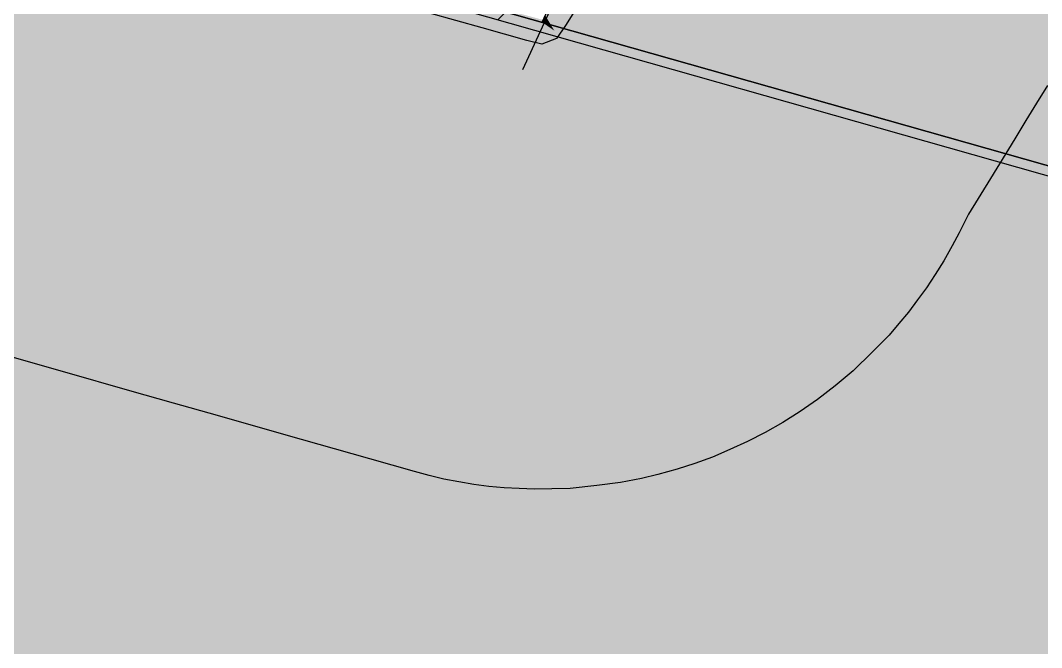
# Model space of a CAD drawing. Header units: millimetres. Extents: x 340454 to 342791, y 6993867 to 6995092.
# Drawn here: x 340710.937 to 340714.376, y 6994448.86 to 6994450.973 of the extents above; entities that cross this region are included whole.
import ezdxf

# ---------------------------------------------------------------- set-up
doc = ezdxf.new("R2010")
doc.units = ezdxf.units.MM
doc.header["$LTSCALE"] = 10
for name, color, linetype in [('A-MODELAGEM', 7, 'Continuous'), ('F-HZ-CORREDOR-FEAT', 2, 'Continuous'), ('Logo Inovar', 104, 'Continuous'), ('Lotes', 7, 'Continuous'), ('T-HM-CURVA_INTERMEDIARIA', 45, 'Continuous'), ('TRAMA', 7, 'Continuous'), ('URB-Quadras', 3, 'Continuous')]:
    doc.layers.add(name, color=color, linetype=linetype)
pattern_1 = [(45, (337861.49948, 6993610.78793), (0, 0.215526147), [0.4572, -0.1524]), (135, (337861.60724, 6993610.8957), (2e-17, 0.215526147), [0.4572, -0.1524])]

msp = doc.modelspace()

# ---------------------------------------------------------------- hatches: boundary and pattern name
at = {"layer": 'Logo Inovar'}
h = msp.add_hatch(dxfattribs=at)
h.set_pattern_fill('GRASS', color=253, scale=0.05)
h.set_pattern_definition([(90, (337861.4995, 6993200.848), (-0.8980256, 0.8980256), [0.238125, -1.5579262]), (45, (337861.4995, 6993200.848), (-0.8980256, 0.8980256), [0.238125, -1.031875]), (135, (337861.4995, 6993200.848), (-0.8980256, -0.8980256), [0.238125, -1.031875])])
h.paths.add_polyline_path([(340796.2247, 6994427.2268), (340795.3493, 6994431.341), (340794.8357, 6994432.9734), (340792.4255, 6994434.3976), (340789.8327, 6994433.5942), (340788.1895, 6994434.0507), (340786.6922, 6994435.4383), (340785.1272, 6994436.4533), (340779.3157, 6994440.2221), (340773.9499, 6994443.0594), (340773.0985, 6994443.4307), (340748.2707, 6994448.0859), (340714.7618, 6994455.2664), (340712.6866, 6994450.9348)])
at = {"layer": 'TRAMA'}
h = msp.add_hatch(dxfattribs=at)
h.set_pattern_fill('AR-HBONE', color=253, scale=0.0015)
h.set_pattern_definition([(45, (340755.23036, 6994449.10018), (0, 0.21552615), [0.4572, -0.1524]), (135, (340755.33812, 6994449.20794), (2e-17, 0.21552615), [0.4572, -0.1524])])
h.paths.add_polyline_path([(340756.3296, 6994449.254), (340755.847, 6994449.3847), (340755.8457, 6994449.3797), (340754.4102, 6994449.7739), (340754.2778, 6994449.2917, 0.044622), (340755.9825, 6994447.9176)])
h.paths.add_polyline_path([(340716.6553, 6994459.6245), (340720.6048, 6994458.5397), (340720.6108, 6994458.5541), (340720.7985, 6994458.5612), (340720.7889, 6994458.4892), (340720.8948, 6994458.4601), (340720.9078, 6994458.4917), (340721.0493, 6994458.4739), (340721.0785, 6994458.4097), (340721.2063, 6994458.3746), (340721.2507, 6994458.4814), (340721.4384, 6994458.4885), (340721.4156, 6994458.3171), (340721.4964, 6994458.2949), (340721.5476, 6994458.419), (340721.6892, 6994458.4013), (340721.6922, 6994458.3945), (340721.8602, 6994458.4008), (340721.8337, 6994458.2022), (340721.9078, 6994458.1819), (340721.9694, 6994458.3313), (340722.111, 6994458.3136), (340722.2083, 6994458.0994), (340727.5233, 6994456.6396), (340727.5825, 6994456.7821), (340727.7702, 6994456.7892), (340727.7423, 6994456.5795), (340727.8136, 6994456.5599), (340727.8794, 6994456.7197), (340728.021, 6994456.7019), (340728.1242, 6994456.4746), (340728.1248, 6994456.4745), (340728.2223, 6994456.7094), (340728.41, 6994456.7165), (340728.3715, 6994456.4273), (340728.3399, 6994456.4154), (340728.5659, 6994456.3533), (340728.4543, 6994456.4893), (340728.5193, 6994456.647), (340728.6608, 6994456.6293), (340728.6639, 6994456.6225), (340728.8318, 6994456.6288), (340728.7933, 6994456.3396), (340728.7184, 6994456.3114), (340729.0176, 6994456.2293), (340728.8761, 6994456.4016), (340728.9411, 6994456.5593), (340729.0826, 6994456.5416), (340729.1841, 6994456.3181), (340729.09, 6994456.2094), (340754.2778, 6994449.2917), (340754.4102, 6994449.7739), (340716.7018, 6994460.1302), (340716.5096, 6994460.1853), (340716.3988, 6994459.8009), (340716.2109, 6994459.855), (340712.4722, 6994451.6724), (340712.5647, 6994451.6301), (340712.9269, 6994451.4645)])
h = msp.add_hatch(dxfattribs=at)
h.set_pattern_fill('AR-HBONE', color=253, scale=0.0015)
h.set_pattern_definition(pattern_1)
h.paths.add_polyline_path([(340711.6709, 6994451.5991), (340711.3071, 6994451.7654), (340710.9433, 6994451.9318), (340710.74, 6994451.4873), (340712.6851, 6994450.9353), (340712.7607, 6994451.1007), (340712.3984, 6994451.2663), (340712.0346, 6994451.4327)])
h = msp.add_hatch(dxfattribs=at)
h.set_pattern_fill('AR-HBONE', color=253, scale=0.0015)
h.set_pattern_definition(pattern_1)
h.paths.add_polyline_path([(340709.0569, 6994447.807), (340802.2143, 6994421.369), (340803.3046, 6994425.2175), (340710.7401, 6994451.4873)])

# ---------------------------------------------------------------- linework, layer by layer
at = {"layer": 'A-MODELAGEM', "color": 161, "linetype": 'Continuous', "lineweight": -3}
for points in [[(340711.2185, 6994450.6506), (340711.1052, 6994451.418), (340710.6544, 6994451.1857)], [(340711.2185, 6994450.6506), (340711.5025, 6994450.9745), (340711.1052, 6994451.418)], [(340712.9304, 6994451.3478), (340712.7046, 6994450.9901), (340712.7164, 6994450.9702)], [(340713.1709, 6994450.8555), (340712.9304, 6994451.3478), (340712.7164, 6994450.9702)], [(340713.1709, 6994450.8555), (340713.1416, 6994451.2513), (340712.9304, 6994451.3478)], [(340711.6218, 6994450.8414), (340711.7347, 6994451.2394), (340711.5025, 6994450.9745)], [(340711.6218, 6994450.8414), (340711.7711, 6994451.2291), (340711.7347, 6994451.2394)], [(340712.3239, 6994450.5183), (340711.7711, 6994451.2291), (340711.6218, 6994450.8414)], [(340712.3239, 6994450.5183), (340711.9758, 6994451.171), (340711.7711, 6994451.2291)], [(340713.3387, 6994450.8132), (340713.1416, 6994451.2513), (340713.1709, 6994450.8555)], [(340713.753, 6994450.972), (340713.1416, 6994451.2513), (340713.3387, 6994450.8132)], [(340713.753, 6994450.972), (340713.7242, 6994451.0599), (340713.1416, 6994451.2513)], [(340711.2185, 6994450.6506), (340710.6544, 6994451.1857), (340710.629, 6994451.0961)], [(340712.3239, 6994450.5183), (340712.3948, 6994450.6043), (340711.9758, 6994451.171)], [(340712.3948, 6994450.6043), (340712.6941, 6994450.9671), (340711.9758, 6994451.171)], [(340711.9758, 6994451.171), (340712.6941, 6994450.9671), (340712.6977, 6994450.9749)], [(340710.5319, 6994450.754), (340711.1707, 6994450.5961), (340710.629, 6994451.0961)], [(340711.1707, 6994450.5961), (340711.2185, 6994450.6506), (340710.629, 6994451.0961)], [(340714.0906, 6994450.9249), (340714.0657, 6994451.0267), (340713.7242, 6994451.0599)], [(340714.0906, 6994450.9249), (340713.7242, 6994451.0599), (340713.753, 6994450.972)], [(340714.1653, 6994450.9811), (340714.0657, 6994451.0267), (340714.0906, 6994450.9249)], [(340714.5372, 6994450.8112), (340714.5087, 6994451.0238), (340714.1653, 6994450.9811)], [(340712.7164, 6994450.9702), (340712.7046, 6994450.9901), (340712.6977, 6994450.9749)], [(340711.2185, 6994450.6506), (340711.6218, 6994450.8414), (340711.5025, 6994450.9745)], [(340712.5367, 6994450.4124), (340712.6941, 6994450.9671), (340712.3948, 6994450.6043)], [(340712.5664, 6994450.3722), (340712.6941, 6994450.9671), (340712.5367, 6994450.4124)], [(340712.5996, 6994450.3272), (340712.6941, 6994450.9671), (340712.5664, 6994450.3722)], [(340712.6376, 6994450.2759), (340712.6941, 6994450.9671), (340712.5996, 6994450.3272)], [(340712.6816, 6994450.2164), (340712.6941, 6994450.9671), (340712.6376, 6994450.2759)], [(340712.7368, 6994450.1418), (340712.6941, 6994450.9671), (340712.6816, 6994450.2164)], [(340712.7195, 6994450.965), (340712.6977, 6994450.9749), (340712.6941, 6994450.9671)], [(340713.8077, 6994448.6934), (340712.6941, 6994450.9671), (340713.6523, 6994448.9035)], [(340714.0011, 6994448.7909), (340712.6941, 6994450.9671), (340713.8077, 6994448.6934)], [(340713.6523, 6994448.9035), (340712.6941, 6994450.9671), (340713.3326, 6994449.336)], [(340713.3326, 6994449.336), (340712.6941, 6994450.9671), (340713.0853, 6994449.6704)], [(340713.0853, 6994449.6704), (340712.6941, 6994450.9671), (340713.0513, 6994449.7164)], [(340713.0513, 6994449.7164), (340712.6941, 6994450.9671), (340712.9312, 6994449.8788)], [(340712.9312, 6994449.8788), (340712.6941, 6994450.9671), (340712.8637, 6994449.9701)], [(340712.8637, 6994449.9701), (340712.6941, 6994450.9671), (340712.8243, 6994450.0234)], [(340712.8243, 6994450.0234), (340712.6941, 6994450.9671), (340712.7445, 6994450.1312)], [(340712.7445, 6994450.1312), (340712.6941, 6994450.9671), (340712.7368, 6994450.1418)], [(340714.0011, 6994448.7909), (340712.8588, 6994450.7287), (340712.6941, 6994450.9671)], [(340712.8588, 6994450.7287), (340712.8193, 6994450.7957), (340712.6941, 6994450.9671)], [(340712.8193, 6994450.7957), (340712.7652, 6994450.8873), (340712.6941, 6994450.9671)], [(340712.7652, 6994450.8873), (340712.7489, 6994450.915), (340712.6941, 6994450.9671)], [(340712.7489, 6994450.915), (340712.7456, 6994450.9207), (340712.6941, 6994450.9671)], [(340712.7456, 6994450.9207), (340712.7393, 6994450.9314), (340712.6941, 6994450.9671)], [(340712.7393, 6994450.9314), (340712.7348, 6994450.939), (340712.6941, 6994450.9671)], [(340712.7348, 6994450.939), (340712.7312, 6994450.9451), (340712.6941, 6994450.9671)], [(340712.7312, 6994450.9451), (340712.7284, 6994450.9498), (340712.6941, 6994450.9671)], [(340712.7284, 6994450.9498), (340712.7271, 6994450.9521), (340712.6941, 6994450.9671)], [(340712.7271, 6994450.9521), (340712.727, 6994450.9523), (340712.6941, 6994450.9671)], [(340712.727, 6994450.9523), (340712.7195, 6994450.965), (340712.6941, 6994450.9671)], [(340712.7195, 6994450.965), (340712.7164, 6994450.9702), (340712.6977, 6994450.9749)], [(340713.1709, 6994450.8555), (340712.7164, 6994450.9702), (340712.7195, 6994450.965)], [(340713.2319, 6994450.7309), (340712.7195, 6994450.965), (340712.727, 6994450.9523)], [(340713.2319, 6994450.7309), (340713.1709, 6994450.8555), (340712.7195, 6994450.965)], [(340713.8468, 6994450.685), (340713.753, 6994450.972), (340713.3387, 6994450.8132)], [(340714.1201, 6994450.8043), (340714.0906, 6994450.9249), (340713.753, 6994450.972)], [(340714.1201, 6994450.8043), (340713.753, 6994450.972), (340713.8468, 6994450.685)], [(340714.1856, 6994450.8899), (340714.1653, 6994450.9811), (340714.0906, 6994450.9249)], [(340714.5372, 6994450.8112), (340714.1653, 6994450.9811), (340714.1856, 6994450.8899)], [(340713.2363, 6994450.7217), (340712.727, 6994450.9523), (340712.7271, 6994450.9521)], [(340713.2363, 6994450.7217), (340713.2319, 6994450.7309), (340712.727, 6994450.9523)], [(340713.2378, 6994450.7187), (340712.7271, 6994450.9521), (340712.7284, 6994450.9498)], [(340713.2378, 6994450.7187), (340713.2363, 6994450.7217), (340712.7271, 6994450.9521)], [(340713.2548, 6994450.6839), (340712.7284, 6994450.9498), (340712.7312, 6994450.9451)], [(340713.2548, 6994450.6839), (340713.2378, 6994450.7187), (340712.7284, 6994450.9498)], [(340713.2892, 6994450.6134), (340712.7312, 6994450.9451), (340712.7348, 6994450.939)], [(340713.2892, 6994450.6134), (340713.2548, 6994450.6839), (340712.7312, 6994450.9451)], [(340713.3318, 6994450.5264), (340712.7348, 6994450.939), (340712.7393, 6994450.9314)], [(340713.3318, 6994450.5264), (340713.2892, 6994450.6134), (340712.7348, 6994450.939)], [(340713.3826, 6994450.4223), (340712.7393, 6994450.9314), (340712.7456, 6994450.9207)], [(340713.3826, 6994450.4223), (340713.3318, 6994450.5264), (340712.7393, 6994450.9314)], [(340713.4493, 6994450.2858), (340712.7456, 6994450.9207), (340712.7489, 6994450.915)], [(340713.4493, 6994450.2858), (340713.3826, 6994450.4223), (340712.7456, 6994450.9207)], [(340714.1856, 6994450.8899), (340714.0906, 6994450.9249), (340714.1201, 6994450.8043)], [(340713.4827, 6994450.2175), (340712.7489, 6994450.915), (340712.7652, 6994450.8873)], [(340713.4827, 6994450.2175), (340713.4493, 6994450.2858), (340712.7489, 6994450.915)], [(340713.6288, 6994449.9185), (340712.7652, 6994450.8873), (340712.8193, 6994450.7957)], [(340713.6288, 6994449.9185), (340713.4827, 6994450.2175), (340712.7652, 6994450.8873)], [(340714.2142, 6994450.7613), (340714.1856, 6994450.8899), (340714.1201, 6994450.8043)], [(340714.5444, 6994450.7578), (340714.1856, 6994450.8899), (340714.2142, 6994450.7613)], [(340714.5444, 6994450.7578), (340714.5372, 6994450.8112), (340714.1856, 6994450.8899)], [(340713.3387, 6994450.8132), (340713.1709, 6994450.8555), (340713.2319, 6994450.7309)], [(340711.4936, 6994450.3895), (340711.6218, 6994450.8414), (340711.2185, 6994450.6506)], [(340711.4936, 6994450.3895), (340712.1261, 6994450.2785), (340711.6218, 6994450.8414)], [(340712.1261, 6994450.2785), (340712.3239, 6994450.5183), (340711.6218, 6994450.8414)], [(340713.9713, 6994449.2174), (340712.8193, 6994450.7957), (340712.8588, 6994450.7287)], [(340713.9713, 6994449.2174), (340713.6288, 6994449.9185), (340712.8193, 6994450.7957)], [(340713.413, 6994450.6481), (340713.3387, 6994450.8132), (340713.2319, 6994450.7309)], [(340713.8468, 6994450.685), (340713.3387, 6994450.8132), (340713.413, 6994450.6481)], [(340714.1691, 6994450.6037), (340714.1201, 6994450.8043), (340713.8468, 6994450.685)], [(340714.1691, 6994450.6037), (340714.2142, 6994450.7613), (340714.1201, 6994450.8043)], [(340710.473, 6994450.5464), (340710.9824, 6994450.3813), (340710.5319, 6994450.754)], [(340710.9824, 6994450.3813), (340711.1707, 6994450.5961), (340710.5319, 6994450.754)], [(340714.2539, 6994450.5823), (340714.2142, 6994450.7613), (340714.1691, 6994450.6037)], [(340714.5654, 6994450.6008), (340714.2142, 6994450.7613), (340714.2539, 6994450.5823)], [(340714.5654, 6994450.6008), (340714.5444, 6994450.7578), (340714.2142, 6994450.7613)], [(340714.0011, 6994448.7909), (340714.1384, 6994448.8754), (340712.8588, 6994450.7287)], [(340714.1384, 6994448.8754), (340713.9713, 6994449.2174), (340712.8588, 6994450.7287)], [(340713.413, 6994450.6481), (340713.2319, 6994450.7309), (340713.2363, 6994450.7217)], [(340713.4165, 6994450.6402), (340713.2363, 6994450.7217), (340713.2378, 6994450.7187)], [(340713.4165, 6994450.6402), (340713.413, 6994450.6481), (340713.2363, 6994450.7217)], [(340713.4183, 6994450.6362), (340713.2378, 6994450.7187), (340713.2548, 6994450.6839)], [(340713.4183, 6994450.6362), (340713.4165, 6994450.6402), (340713.2378, 6994450.7187)], [(340713.4386, 6994450.5911), (340713.2548, 6994450.6839), (340713.2892, 6994450.6134)], [(340713.4386, 6994450.5911), (340713.4183, 6994450.6362), (340713.2548, 6994450.6839)], [(340713.9372, 6994450.4086), (340713.8468, 6994450.685), (340713.413, 6994450.6481)], [(340714.1691, 6994450.6037), (340713.8468, 6994450.685), (340713.9372, 6994450.4086)], [(340711.4936, 6994450.3895), (340711.2185, 6994450.6506), (340711.1707, 6994450.5961)], [(340713.9372, 6994450.4086), (340713.413, 6994450.6481), (340713.4165, 6994450.6402)], [(340713.4794, 6994450.5004), (340713.2892, 6994450.6134), (340713.3318, 6994450.5264)], [(340713.4794, 6994450.5004), (340713.4386, 6994450.5911), (340713.2892, 6994450.6134)], [(340713.9387, 6994450.4039), (340713.4165, 6994450.6402), (340713.4183, 6994450.6362)], [(340713.9387, 6994450.4039), (340713.9372, 6994450.4086), (340713.4165, 6994450.6402)], [(340713.9408, 6994450.3975), (340713.4183, 6994450.6362), (340713.4386, 6994450.5911)], [(340713.9408, 6994450.3975), (340713.9387, 6994450.4039), (340713.4183, 6994450.6362)], [(340710.9824, 6994450.3813), (340711.473, 6994450.3171), (340711.1707, 6994450.5961)], [(340711.473, 6994450.3171), (340711.4936, 6994450.3895), (340711.1707, 6994450.5961)], [(340712.5367, 6994450.4124), (340712.3948, 6994450.6043), (340712.3239, 6994450.5183)], [(340713.9643, 6994450.3255), (340713.4386, 6994450.5911), (340713.4794, 6994450.5004)], [(340713.9643, 6994450.3255), (340713.9408, 6994450.3975), (340713.4386, 6994450.5911)], [(340714.2519, 6994450.2648), (340714.1691, 6994450.6037), (340713.9372, 6994450.4086)], [(340714.2519, 6994450.2648), (340714.2539, 6994450.5823), (340714.1691, 6994450.6037)], [(340714.3326, 6994450.2279), (340714.2539, 6994450.5823), (340714.2519, 6994450.2648)], [(340714.5788, 6994450.5004), (340714.5654, 6994450.6008), (340714.2539, 6994450.5823)], [(340714.5788, 6994450.5004), (340714.2539, 6994450.5823), (340714.3326, 6994450.2279)], [(340710.8632, 6994450.2454), (340710.9824, 6994450.3813), (340710.473, 6994450.5464)], [(340712.1261, 6994450.2785), (340712.5018, 6994450.2896), (340712.3239, 6994450.5183)], [(340712.5018, 6994450.2896), (340712.5367, 6994450.4124), (340712.3239, 6994450.5183)], [(340713.5291, 6994450.39), (340713.3318, 6994450.5264), (340713.3826, 6994450.4223)], [(340713.5291, 6994450.39), (340713.4794, 6994450.5004), (340713.3318, 6994450.5264)], [(340714.0103, 6994450.1848), (340713.4794, 6994450.5004), (340713.5291, 6994450.39)], [(340714.0103, 6994450.1848), (340713.9643, 6994450.3255), (340713.4794, 6994450.5004)], [(340714.6338, 6994450.0903), (340714.5788, 6994450.5004), (340714.3326, 6994450.2279)], [(340712.5018, 6994450.2896), (340712.5664, 6994450.3722), (340712.5367, 6994450.4124)], [(340713.5874, 6994450.2603), (340713.3826, 6994450.4223), (340713.4493, 6994450.2858)], [(340713.5874, 6994450.2603), (340713.5291, 6994450.39), (340713.3826, 6994450.4223)], [(340714.2519, 6994450.2648), (340713.9372, 6994450.4086), (340713.9387, 6994450.4039)], [(340714.2527, 6994450.2618), (340714.2519, 6994450.2648), (340713.9387, 6994450.4039)], [(340714.2527, 6994450.2618), (340713.9387, 6994450.4039), (340713.9408, 6994450.3975)], [(340710.8632, 6994450.2454), (340711.3945, 6994450.0404), (340710.9824, 6994450.3813)], [(340711.3945, 6994450.0404), (340711.473, 6994450.3171), (340710.9824, 6994450.3813)], [(340711.8998, 6994450.0041), (340711.4936, 6994450.3895), (340711.473, 6994450.3171)], [(340711.8998, 6994450.0041), (340712.1261, 6994450.2785), (340711.4936, 6994450.3895)], [(340712.5385, 6994450.2425), (340712.5664, 6994450.3722), (340712.5018, 6994450.2896)], [(340712.5385, 6994450.2425), (340712.5996, 6994450.3272), (340712.5664, 6994450.3722)], [(340714.0642, 6994450.0202), (340713.5291, 6994450.39), (340713.5874, 6994450.2603)], [(340714.0642, 6994450.0202), (340714.0103, 6994450.1848), (340713.5291, 6994450.39)], [(340714.2545, 6994450.2542), (340714.2527, 6994450.2618), (340713.9408, 6994450.3975)], [(340714.2545, 6994450.2542), (340713.9408, 6994450.3975), (340713.9643, 6994450.3255)], [(340711.3945, 6994450.0404), (340711.8618, 6994449.9582), (340711.473, 6994450.3171)], [(340711.8618, 6994449.9582), (340711.8998, 6994450.0041), (340711.473, 6994450.3171)], [(340712.5794, 6994450.1899), (340712.5996, 6994450.3272), (340712.5385, 6994450.2425)], [(340712.5794, 6994450.1899), (340712.6376, 6994450.2759), (340712.5996, 6994450.3272)], [(340714.2755, 6994450.1684), (340714.2545, 6994450.2542), (340713.9643, 6994450.3255)], [(340714.2755, 6994450.1684), (340713.9643, 6994450.3255), (340714.0103, 6994450.1848)], [(340711.8998, 6994450.0041), (340712.409, 6994449.9626), (340712.1261, 6994450.2785)], [(340712.409, 6994449.9626), (340712.5018, 6994450.2896), (340712.1261, 6994450.2785)], [(340712.409, 6994449.9626), (340712.5385, 6994450.2425), (340712.5018, 6994450.2896)], [(340712.6257, 6994450.1304), (340712.6376, 6994450.2759), (340712.5794, 6994450.1899)], [(340712.6257, 6994450.1304), (340712.6816, 6994450.2164), (340712.6376, 6994450.2759)], [(340713.6624, 6994450.0935), (340713.4493, 6994450.2858), (340713.4827, 6994450.2175)], [(340713.6624, 6994450.0935), (340713.5874, 6994450.2603), (340713.4493, 6994450.2858)], [(340711.3468, 6994449.8724), (340710.8632, 6994450.2454), (340710.7899, 6994450.1618)], [(340711.3468, 6994449.8724), (340711.3945, 6994450.0404), (340710.8632, 6994450.2454)], [(340712.465, 6994449.9001), (340712.5385, 6994450.2425), (340712.409, 6994449.9626)], [(340712.465, 6994449.9001), (340712.5794, 6994450.1899), (340712.5385, 6994450.2425)], [(340714.1246, 6994449.8352), (340713.5874, 6994450.2603), (340713.6624, 6994450.0935)], [(340714.1246, 6994449.8352), (340714.0642, 6994450.0202), (340713.5874, 6994450.2603)], [(340714.3326, 6994450.2279), (340714.2519, 6994450.2648), (340714.2527, 6994450.2618)], [(340714.3332, 6994450.2253), (340714.2527, 6994450.2618), (340714.2545, 6994450.2542)], [(340714.3332, 6994450.2253), (340714.3326, 6994450.2279), (340714.2527, 6994450.2618)], [(340714.3349, 6994450.2174), (340714.2545, 6994450.2542), (340714.2755, 6994450.1684)], [(340714.3349, 6994450.2174), (340714.3332, 6994450.2253), (340714.2545, 6994450.2542)], [(340712.679, 6994450.0618), (340712.6816, 6994450.2164), (340712.6257, 6994450.1304)], [(340712.679, 6994450.0618), (340712.7368, 6994450.1418), (340712.6816, 6994450.2164)], [(340713.6288, 6994449.9185), (340713.6993, 6994450.0116), (340713.4827, 6994450.2175)], [(340713.6993, 6994450.0116), (340713.6624, 6994450.0935), (340713.4827, 6994450.2175)], [(340714.3547, 6994450.1284), (340714.3349, 6994450.2174), (340714.2755, 6994450.1684)], [(340714.6338, 6994450.0903), (340714.3326, 6994450.2279), (340714.3332, 6994450.2253)], [(340714.6339, 6994450.0893), (340714.3332, 6994450.2253), (340714.3349, 6994450.2174)], [(340714.6339, 6994450.0893), (340714.6338, 6994450.0903), (340714.3332, 6994450.2253)], [(340714.6351, 6994450.0803), (340714.3349, 6994450.2174), (340714.3547, 6994450.1284)], [(340714.6351, 6994450.0803), (340714.6339, 6994450.0893), (340714.3349, 6994450.2174)], [(340712.5264, 6994449.8315), (340712.5794, 6994450.1899), (340712.465, 6994449.9001)], [(340712.5264, 6994449.8315), (340712.6257, 6994450.1304), (340712.5794, 6994450.1899)], [(340714.3159, 6994450.0032), (340714.0103, 6994450.1848), (340714.0642, 6994450.0202)], [(340714.3159, 6994450.0032), (340714.2755, 6994450.1684), (340714.0103, 6994450.1848)], [(340714.3159, 6994450.0032), (340714.3547, 6994450.1284), (340714.2755, 6994450.1684)], [(340710.6361, 6994449.9864), (340711.3182, 6994449.7717), (340710.7899, 6994450.1618)], [(340711.3182, 6994449.7717), (340711.3468, 6994449.8724), (340710.7899, 6994450.1618)], [(340712.595, 6994449.755), (340712.6257, 6994450.1304), (340712.5264, 6994449.8315)], [(340712.595, 6994449.755), (340712.679, 6994450.0618), (340712.6257, 6994450.1304)], [(340712.7453, 6994449.9766), (340712.7368, 6994450.1418), (340712.679, 6994450.0618)], [(340712.7453, 6994449.9766), (340712.7445, 6994450.1312), (340712.7368, 6994450.1418)], [(340712.7546, 6994449.9647), (340712.7445, 6994450.1312), (340712.7453, 6994449.9766)], [(340712.7546, 6994449.9647), (340712.8243, 6994450.0234), (340712.7445, 6994450.1312)], [(340714.3926, 6994449.9576), (340714.3547, 6994450.1284), (340714.3159, 6994450.0032)], [(340714.6485, 6994449.98), (340714.3547, 6994450.1284), (340714.3926, 6994449.9576)], [(340714.6485, 6994449.98), (340714.6351, 6994450.0803), (340714.3547, 6994450.1284)], [(340714.1982, 6994449.6102), (340713.6624, 6994450.0935), (340713.6993, 6994450.0116)], [(340714.1982, 6994449.6102), (340714.1246, 6994449.8352), (340713.6624, 6994450.0935)], [(340712.6725, 6994449.6685), (340712.679, 6994450.0618), (340712.595, 6994449.755)], [(340712.6725, 6994449.6685), (340712.7453, 6994449.9766), (340712.679, 6994450.0618)], [(340711.3468, 6994449.8724), (340711.7126, 6994449.7772), (340711.3945, 6994450.0404)], [(340711.7126, 6994449.7772), (340711.8618, 6994449.9582), (340711.3945, 6994450.0404)], [(340712.3103, 6994449.6146), (340711.8998, 6994450.0041), (340711.8618, 6994449.9582)], [(340712.3103, 6994449.6146), (340712.409, 6994449.9626), (340711.8998, 6994450.0041)], [(340712.8492, 6994449.843), (340712.8243, 6994450.0234), (340712.7546, 6994449.9647)], [(340712.8492, 6994449.843), (340712.8637, 6994449.9701), (340712.8243, 6994450.0234)], [(340713.8557, 6994449.664), (340713.6993, 6994450.0116), (340713.6288, 6994449.9185)], [(340714.2328, 6994449.5044), (340713.6993, 6994450.0116), (340713.8557, 6994449.664)], [(340714.2328, 6994449.5044), (340714.1982, 6994449.6102), (340713.6993, 6994450.0116)], [(340714.3621, 6994449.8143), (340714.0642, 6994450.0202), (340714.1246, 6994449.8352)], [(340714.3621, 6994449.8143), (340714.3159, 6994450.0032), (340714.0642, 6994450.0202)], [(340714.3621, 6994449.8143), (340714.3926, 6994449.9576), (340714.3159, 6994450.0032)], [(340710.5163, 6994449.8497), (340711.2544, 6994449.5469), (340710.621, 6994449.9692)], [(340711.26, 6994449.5666), (340710.6361, 6994449.9864), (340710.621, 6994449.9692)], [(340711.2544, 6994449.5469), (340711.26, 6994449.5666), (340710.621, 6994449.9692)], [(340711.26, 6994449.5666), (340711.3182, 6994449.7717), (340710.6361, 6994449.9864)], [(340711.7126, 6994449.7772), (340712.2945, 6994449.5589), (340711.8618, 6994449.9582)], [(340712.2945, 6994449.5589), (340712.3103, 6994449.6146), (340711.8618, 6994449.9582)], [(340712.3103, 6994449.6146), (340712.465, 6994449.9001), (340712.409, 6994449.9626)], [(340712.7666, 6994449.5634), (340712.7453, 6994449.9766), (340712.6725, 6994449.6685)], [(340712.7666, 6994449.5634), (340712.7546, 6994449.9647), (340712.7453, 6994449.9766)], [(340712.7797, 6994449.5488), (340712.7546, 6994449.9647), (340712.7666, 6994449.5634)], [(340712.7797, 6994449.5488), (340712.8492, 6994449.843), (340712.7546, 6994449.9647)], [(340712.8954, 6994449.7836), (340712.8637, 6994449.9701), (340712.8492, 6994449.843)], [(340712.8954, 6994449.7836), (340712.9312, 6994449.8788), (340712.8637, 6994449.9701)], [(340714.4358, 6994449.7633), (340714.3926, 6994449.9576), (340714.3621, 6994449.8143)], [(340712.3878, 6994449.5411), (340712.465, 6994449.9001), (340712.3103, 6994449.6146)], [(340712.3878, 6994449.5411), (340712.5264, 6994449.8315), (340712.465, 6994449.9001)], [(340713.9713, 6994449.2174), (340713.8557, 6994449.664), (340713.6288, 6994449.9185)], [(340711.3182, 6994449.7717), (340711.6183, 6994449.663), (340711.3468, 6994449.8724)], [(340711.6183, 6994449.663), (340711.7126, 6994449.7772), (340711.3468, 6994449.8724)], [(340712.9739, 6994449.6827), (340712.9312, 6994449.8788), (340712.8954, 6994449.7836)], [(340712.9739, 6994449.6827), (340713.0513, 6994449.7164), (340712.9312, 6994449.8788)], [(340711.1138, 6994449.0513), (340710.5163, 6994449.8497), (340710.1599, 6994449.4433)], [(340711.2162, 6994449.4123), (340711.2544, 6994449.5469), (340710.5163, 6994449.8497)], [(340711.1138, 6994449.0513), (340711.2162, 6994449.4123), (340710.5163, 6994449.8497)], [(340712.4718, 6994449.4614), (340712.5264, 6994449.8315), (340712.3878, 6994449.5411)], [(340712.4718, 6994449.4614), (340712.595, 6994449.755), (340712.5264, 6994449.8315)], [(340712.9098, 6994449.4035), (340712.8492, 6994449.843), (340712.7797, 6994449.5488)], [(340712.9098, 6994449.4035), (340712.8954, 6994449.7836), (340712.8492, 6994449.843)], [(340714.4126, 6994449.6073), (340714.1246, 6994449.8352), (340714.1982, 6994449.6102)], [(340714.4126, 6994449.6073), (340714.3621, 6994449.8143), (340714.1246, 6994449.8352)], [(340714.4126, 6994449.6073), (340714.4358, 6994449.7633), (340714.3621, 6994449.8143)], [(340711.26, 6994449.5666), (340711.5605, 6994449.5928), (340711.3182, 6994449.7717)], [(340711.5605, 6994449.5928), (340711.6183, 6994449.663), (340711.3182, 6994449.7717)], [(340712.234, 6994449.3458), (340711.7126, 6994449.7772), (340711.6183, 6994449.663)], [(340712.234, 6994449.3458), (340712.2945, 6994449.5589), (340711.7126, 6994449.7772)], [(340712.5638, 6994449.3741), (340712.595, 6994449.755), (340712.4718, 6994449.4614)], [(340712.5638, 6994449.3741), (340712.6725, 6994449.6685), (340712.595, 6994449.755)], [(340712.9718, 6994449.3343), (340712.8954, 6994449.7836), (340712.9098, 6994449.4035)], [(340712.9718, 6994449.3343), (340712.9739, 6994449.6827), (340712.8954, 6994449.7836)], [(340713.1114, 6994449.5059), (340713.0513, 6994449.7164), (340712.9739, 6994449.6827)], [(340713.1114, 6994449.5059), (340713.0853, 6994449.6704), (340713.0513, 6994449.7164)], [(340713.0749, 6994449.2193), (340712.9739, 6994449.6827), (340712.9718, 6994449.3343)], [(340713.0749, 6994449.2193), (340713.1114, 6994449.5059), (340712.9739, 6994449.6827)], [(340712.1973, 6994449.2164), (340711.6183, 6994449.663), (340711.5605, 6994449.5928)], [(340712.1973, 6994449.2164), (340712.234, 6994449.3458), (340711.6183, 6994449.663)], [(340712.666, 6994449.2772), (340712.6725, 6994449.6685), (340712.5638, 6994449.3741)], [(340712.666, 6994449.2772), (340712.7666, 6994449.5634), (340712.6725, 6994449.6685)], [(340713.1498, 6994449.4566), (340713.0853, 6994449.6704), (340713.1114, 6994449.5059)], [(340713.3326, 6994449.336), (340713.0853, 6994449.6704), (340713.1498, 6994449.4566)], [(340714.1934, 6994448.9132), (340713.8557, 6994449.664), (340713.9713, 6994449.2174)], [(340714.1934, 6994448.9132), (340714.3688, 6994449.0883), (340713.8557, 6994449.664)], [(340714.3688, 6994449.0883), (340714.2328, 6994449.5044), (340713.8557, 6994449.664)], [(340712.2945, 6994449.5589), (340712.3878, 6994449.5411), (340712.3103, 6994449.6146)], [(340711.4393, 6994449.446), (340711.5605, 6994449.5928), (340711.26, 6994449.5666)], [(340712.1753, 6994449.1389), (340711.5605, 6994449.5928), (340711.4393, 6994449.446)], [(340712.1753, 6994449.1389), (340712.1973, 6994449.2164), (340711.5605, 6994449.5928)], [(340714.4724, 6994449.3628), (340714.1982, 6994449.6102), (340714.2328, 6994449.5044)], [(340714.4724, 6994449.3628), (340714.4126, 6994449.6073), (340714.1982, 6994449.6102)], [(340711.2162, 6994449.4123), (340711.4274, 6994449.4316), (340711.2544, 6994449.5469)], [(340711.4393, 6994449.446), (340711.26, 6994449.5666), (340711.2544, 6994449.5469)], [(340711.4274, 6994449.4316), (340711.4393, 6994449.446), (340711.2544, 6994449.5469)], [(340712.234, 6994449.3458), (340712.3756, 6994449.484), (340712.2945, 6994449.5589)], [(340712.3756, 6994449.484), (340712.3878, 6994449.5411), (340712.2945, 6994449.5589)], [(340712.7874, 6994449.162), (340712.7666, 6994449.5634), (340712.666, 6994449.2772)], [(340712.7874, 6994449.162), (340712.7797, 6994449.5488), (340712.7666, 6994449.5634)], [(340712.804, 6994449.1463), (340712.7797, 6994449.5488), (340712.7874, 6994449.162)], [(340712.804, 6994449.1463), (340712.9098, 6994449.4035), (340712.7797, 6994449.5488)], [(340712.3756, 6994449.484), (340712.4718, 6994449.4614), (340712.3878, 6994449.5411)], [(340712.329, 6994449.2671), (340712.3756, 6994449.484), (340712.234, 6994449.3458)], [(340712.329, 6994449.2671), (340712.4632, 6994449.4031), (340712.3756, 6994449.484)], [(340712.4632, 6994449.4031), (340712.4718, 6994449.4614), (340712.3756, 6994449.484)], [(340713.2487, 6994449.0253), (340713.1114, 6994449.5059), (340713.0749, 6994449.2193)], [(340713.2487, 6994449.0253), (340713.1498, 6994449.4566), (340713.1114, 6994449.5059)], [(340714.4998, 6994449.2506), (340714.2328, 6994449.5044), (340714.3688, 6994449.0883)], [(340714.4998, 6994449.2506), (340714.4724, 6994449.3628), (340714.2328, 6994449.5044)], [(340712.1305, 6994448.981), (340711.4393, 6994449.446), (340711.4274, 6994449.4316)], [(340712.1305, 6994448.981), (340712.1753, 6994449.1389), (340711.4393, 6994449.446)], [(340712.5638, 6994449.3741), (340712.4718, 6994449.4614), (340712.4632, 6994449.4031)], [(340713.2958, 6994448.9727), (340713.4227, 6994449.1057), (340713.1498, 6994449.4566)], [(340713.2958, 6994448.9727), (340713.1498, 6994449.4566), (340713.2487, 6994449.0253)], [(340713.4227, 6994449.1057), (340713.3326, 6994449.336), (340713.1498, 6994449.4566)], [(340711.1138, 6994449.0513), (340711.3451, 6994449.3318), (340711.2162, 6994449.4123)], [(340711.3451, 6994449.3318), (340711.4274, 6994449.4316), (340711.2162, 6994449.4123)], [(340712.1261, 6994448.9658), (340711.4274, 6994449.4316), (340711.3451, 6994449.3318)], [(340712.1261, 6994448.9658), (340712.1305, 6994448.981), (340711.4274, 6994449.4316)], [(340712.4307, 6994449.183), (340712.4632, 6994449.4031), (340712.329, 6994449.2671)], [(340712.4307, 6994449.183), (340712.5589, 6994449.3147), (340712.4632, 6994449.4031)], [(340712.5589, 6994449.3147), (340712.5638, 6994449.3741), (340712.4632, 6994449.4031)], [(340712.666, 6994449.2772), (340712.5638, 6994449.3741), (340712.5589, 6994449.3147)], [(340712.9666, 6994448.9919), (340712.9098, 6994449.4035), (340712.804, 6994449.1463)], [(340712.9666, 6994448.9919), (340712.9718, 6994449.3343), (340712.9098, 6994449.4035)], [(340712.1973, 6994449.2164), (340712.329, 6994449.2671), (340712.234, 6994449.3458)], [(340711.1138, 6994449.0513), (340712.0423, 6994448.6702), (340711.3451, 6994449.3318)], [(340712.0967, 6994448.8622), (340712.1261, 6994448.9658), (340711.3451, 6994449.3318)], [(340712.0423, 6994448.6702), (340712.0967, 6994448.8622), (340711.3451, 6994449.3318)], [(340712.5407, 6994449.092), (340712.5589, 6994449.3147), (340712.4307, 6994449.183)], [(340712.5407, 6994449.092), (340712.665, 6994449.2169), (340712.5589, 6994449.3147)], [(340712.665, 6994449.2169), (340712.666, 6994449.2772), (340712.5589, 6994449.3147)], [(340713.0423, 6994448.9202), (340712.9718, 6994449.3343), (340712.9666, 6994448.9919)], [(340713.0423, 6994448.9202), (340713.0749, 6994449.2193), (340712.9718, 6994449.3343)], [(340713.6523, 6994448.9035), (340713.3326, 6994449.336), (340713.4227, 6994449.1057)], [(340712.7874, 6994449.162), (340712.666, 6994449.2772), (340712.665, 6994449.2169)], [(340712.3009, 6994449.1365), (340712.329, 6994449.2671), (340712.1973, 6994449.2164)], [(340712.3009, 6994449.1365), (340712.4307, 6994449.183), (340712.329, 6994449.2671)], [(340712.1753, 6994449.1389), (340712.3009, 6994449.1365), (340712.1973, 6994449.2164)], [(340712.6612, 6994448.9923), (340712.665, 6994449.2169), (340712.5407, 6994449.092)], [(340712.6612, 6994448.9923), (340712.7905, 6994449.101), (340712.665, 6994449.2169)], [(340712.7905, 6994449.101), (340712.7874, 6994449.162), (340712.665, 6994449.2169)], [(340713.1655, 6994448.8032), (340713.0749, 6994449.2193), (340713.0423, 6994448.9202)], [(340713.1655, 6994448.8032), (340713.2487, 6994449.0253), (340713.0749, 6994449.2193)], [(340714.1934, 6994448.9132), (340713.9713, 6994449.2174), (340714.1384, 6994448.8754)], [(340712.4113, 6994449.0514), (340712.4307, 6994449.183), (340712.3009, 6994449.1365)], [(340712.4113, 6994449.0514), (340712.5407, 6994449.092), (340712.4307, 6994449.183)], [(340712.1305, 6994448.981), (340712.2842, 6994449.0584), (340712.1753, 6994449.1389)], [(340712.2842, 6994449.0584), (340712.3009, 6994449.1365), (340712.1753, 6994449.1389)], [(340712.2842, 6994449.0584), (340712.4113, 6994449.0514), (340712.3009, 6994449.1365)], [(340712.7905, 6994449.101), (340712.804, 6994449.1463), (340712.7874, 6994449.162)], [(340712.8077, 6994449.0852), (340712.804, 6994449.1463), (340712.7905, 6994449.101)], [(340712.9666, 6994448.9919), (340712.804, 6994449.1463), (340712.8077, 6994449.0852)], [(340712.8022, 6994448.8757), (340712.7905, 6994449.101), (340712.6612, 6994448.9923)], [(340712.8022, 6994448.8757), (340712.8077, 6994449.0852), (340712.7905, 6994449.101)], [(340713.6137, 6994448.6178), (340713.4227, 6994449.1057), (340713.2958, 6994448.9727)], [(340713.7595, 6994448.6727), (340713.4227, 6994449.1057), (340713.6137, 6994448.6178)], [(340713.7595, 6994448.6727), (340713.6523, 6994448.9035), (340713.4227, 6994449.1057)], [(340712.5299, 6994448.9599), (340712.5407, 6994449.092), (340712.4113, 6994449.0514)], [(340712.5299, 6994448.9599), (340712.6612, 6994448.9923), (340712.5407, 6994449.092)], [(340712.8212, 6994448.8599), (340712.8077, 6994449.0852), (340712.8022, 6994448.8757)], [(340712.8212, 6994448.8599), (340712.9751, 6994448.9306), (340712.8077, 6994449.0852)], [(340712.9751, 6994448.9306), (340712.9666, 6994448.9919), (340712.8077, 6994449.0852)], [(340712.2502, 6994448.9004), (340712.2842, 6994449.0584), (340712.1305, 6994448.981)], [(340712.2502, 6994448.9004), (340712.3997, 6994448.9731), (340712.2842, 6994449.0584)], [(340712.3997, 6994448.9731), (340712.4113, 6994449.0514), (340712.2842, 6994449.0584)], [(340712.3997, 6994448.9731), (340712.5299, 6994448.9599), (340712.4113, 6994449.0514)], [(340713.3666, 6994448.6125), (340713.2487, 6994449.0253), (340713.1655, 6994448.8032)], [(340713.3666, 6994448.6125), (340713.2958, 6994448.9727), (340713.2487, 6994449.0253)], [(340712.0967, 6994448.8622), (340712.247, 6994448.8852), (340712.1261, 6994448.9658)], [(340712.2502, 6994448.9004), (340712.1305, 6994448.981), (340712.1261, 6994448.9658)], [(340712.247, 6994448.8852), (340712.2502, 6994448.9004), (340712.1261, 6994448.9658)], [(340712.3764, 6994448.8155), (340712.3997, 6994448.9731), (340712.2502, 6994448.9004)], [(340712.3764, 6994448.8155), (340712.5235, 6994448.8817), (340712.3997, 6994448.9731)], [(340712.5235, 6994448.8817), (340712.5299, 6994448.9599), (340712.3997, 6994448.9731)], [(340712.659, 6994448.8603), (340712.5299, 6994448.9599), (340712.5235, 6994448.8817)], [(340712.659, 6994448.8603), (340712.6612, 6994448.9923), (340712.5299, 6994448.9599)], [(340712.659, 6994448.8603), (340712.8022, 6994448.8757), (340712.6612, 6994448.9923)], [(340713.0423, 6994448.9202), (340712.9666, 6994448.9919), (340712.9751, 6994448.9306)], [(340713.4196, 6994448.5621), (340713.2958, 6994448.9727), (340713.3666, 6994448.6125)], [(340713.6137, 6994448.6178), (340713.2958, 6994448.9727), (340713.4196, 6994448.5621)], [(340713.0059, 6994448.7071), (340712.9751, 6994448.9306), (340712.8212, 6994448.8599)], [(340713.0059, 6994448.7071), (340713.0527, 6994448.859), (340712.9751, 6994448.9306)], [(340713.0527, 6994448.859), (340713.0423, 6994448.9202), (340712.9751, 6994448.9306)], [(340712.3764, 6994448.8155), (340712.2502, 6994448.9004), (340712.247, 6994448.8852)], [(340713.1655, 6994448.8032), (340713.0423, 6994448.9202), (340713.0527, 6994448.859)], [(340713.7595, 6994448.6727), (340713.8077, 6994448.6934), (340713.6523, 6994448.9035)], [(340712.0423, 6994448.6702), (340712.2248, 6994448.7821), (340712.0967, 6994448.8622)], [(340712.2248, 6994448.7821), (340712.247, 6994448.8852), (340712.0967, 6994448.8622)], [(340712.2248, 6994448.7821), (340712.3742, 6994448.8004), (340712.247, 6994448.8852)], [(340712.3742, 6994448.8004), (340712.3764, 6994448.8155), (340712.247, 6994448.8852)], [(340712.5107, 6994448.7251), (340712.5235, 6994448.8817), (340712.3764, 6994448.8155)], [(340712.5107, 6994448.7251), (340712.6577, 6994448.7826), (340712.5235, 6994448.8817)], [(340712.6577, 6994448.7826), (340712.659, 6994448.8603), (340712.5235, 6994448.8817)], [(340712.8089, 6994448.7447), (340712.659, 6994448.8603), (340712.6577, 6994448.7826)], [(340712.8089, 6994448.7447), (340712.8022, 6994448.8757), (340712.659, 6994448.8603)], [(340712.8089, 6994448.7447), (340712.8212, 6994448.8599), (340712.8022, 6994448.8757)]]:
    msp.add_solid(points, dxfattribs=at)
at = {"layer": 'F-HZ-CORREDOR-FEAT', "color": 2, "linetype": 'Continuous', "lineweight": -3}
msp.add_polyline3d([(340764.4039, 6994480.3496, 723.72), (340766.8922, 6994489.9332, 724.5), (340765.9399, 6994490.2447, 724.5), (340764.9876, 6994490.5562, 724.5), (340756.7035, 6994458.6356, 721.7628), (340754.7893, 6994451.2597, 721.1303), (340715.5581, 6994462.0342, 719.996), (340715.0514, 6994460.9264, 719.9019), (340714.6693, 6994460.0909, 719.831), (340714.149, 6994458.9532, 719.7272), (340710.749, 6994451.5191, 719.0487), (340711.7347, 6994451.2394, 719.049), (340712.6941, 6994450.9671, 719.049), (340716.6643, 6994459.6563, 719.83), (340754.2868, 6994449.3236, 720.6103), (340755.9916, 6994447.9496, 721)], dxfattribs=at)
at = {"layer": 'Lotes', "color": 253}
msp.add_line((340714.2526, 6994454.359), (340712.6281, 6994450.8069), dxfattribs=at)
at = {"layer": 'Lotes'}
msp.add_lwpolyline([(340814.8297, 6994465.8967, -0.329637), (340815.1129, 6994477.7903), (340815.6276, 6994534.5473), (340837.6919, 6994554.8934, -0.019549), (340816.0881, 6994580.1396, -0.011155), (340804.4536, 6994595.5903), (340780.2367, 6994577.2322), (340785.5971, 6994569.9693), (340782.252, 6994557.0798), (340779.0084, 6994544.5814), (340775.4334, 6994530.806), (340771.774, 6994516.7056), (340768.9477, 6994505.8152), (340765.6816, 6994493.2304), (340762.688, 6994481.6953), (340758.9881, 6994467.4387), (340754.7892, 6994451.2595), (340715.3822, 6994462.0823, -0.041301), (340714.8638, 6994460.5161), (340710.7491, 6994451.5191), (340803.3137, 6994425.2493), (340814.8297, 6994465.8967, -0.329637)], format="xyb", close=True, dxfattribs=at)
msp.add_lwpolyline([(340710.7491, 6994451.5191), (340709.0659, 6994447.8388), (340802.2233, 6994421.4008), (340803.3137, 6994425.2493), (340710.7491, 6994451.5191)], close=True, dxfattribs=at)
at = {"layer": 'Lotes', "color": 253}
msp.add_lwpolyline([(340710.7401, 6994451.4873), (340709.0569, 6994447.807), (340802.2143, 6994421.369), (340803.3046, 6994425.2175), (340710.7401, 6994451.4873)], close=True, dxfattribs=at)
at = {"layer": 'T-HM-CURVA_INTERMEDIARIA', "color": 45, "linetype": 'Continuous', "lineweight": -3, "flags": 128}
for points, elevation in [([(340713.7767, 6994452.5911), (340713.6883, 6994452.447), (340713.6211, 6994452.3375), (340713.5646, 6994452.2456), (340713.5155, 6994452.1656), (340713.4665, 6994452.0857), (340713.3687, 6994451.9264), (340713.2473, 6994451.7287), (340713.1614, 6994451.5887), (340713.0989, 6994451.4871), (340713.0497, 6994451.4068), (340713.0004, 6994451.3266), (340712.9309, 6994451.2133), (340712.8273, 6994451.0445), (340712.7729, 6994450.956), (340712.743, 6994450.9122), (340712.6929, 6994450.8936), (340712.6431, 6994450.9052), (340712.4925, 6994450.9479), (340712.1378, 6994451.0485), (340711.7147, 6994451.1687), (340711.3872, 6994451.2617), (340711.0685, 6994451.3521), (340710.8264, 6994451.421)], 719), ([(340714.3957, 6994450.7536), (340714.3596, 6994450.6948), (340714.3237, 6994450.6364), (340714.2856, 6994450.5743), (340714.2037, 6994450.4411), (340714.1298, 6994450.3206), (340714.0986, 6994450.2577), (340714.0746, 6994450.2132), (340714.0469, 6994450.1631), (340714.0177, 6994450.117), (340713.9885, 6994450.0724), (340713.9586, 6994450.0313), (340713.9282, 6994449.9906), (340713.8956, 6994449.9516), (340713.8624, 6994449.9131), (340713.807, 6994449.8568), (340713.7411, 6994449.7925), (340713.6808, 6994449.7424), (340713.6218, 6994449.6962), (340713.5627, 6994449.656), (340713.5042, 6994449.6182), (340713.445, 6994449.5851), (340713.3862, 6994449.554), (340713.3268, 6994449.5271), (340713.2676, 6994449.5019), (340713.208, 6994449.4806), (340713.1486, 6994449.4607), (340713.0841, 6994449.4435), (340713.029, 6994449.4297), (340712.958, 6994449.4159), (340712.8781, 6994449.4063), (340712.7889, 6994449.3965), (340712.7263, 6994449.3946), (340712.6679, 6994449.3938), (340712.6168, 6994449.3956), (340712.5658, 6994449.398), (340712.5149, 6994449.4034), (340712.4641, 6994449.4094), (340712.4138, 6994449.4183), (340712.3635, 6994449.4279), (340712.314, 6994449.4404), (340712.2645, 6994449.4534), (340712.1134, 6994449.4962), (340711.8238, 6994449.5784), (340711.6008, 6994449.6418), (340711.453, 6994449.6837), (340711.3051, 6994449.7257), (340711.087, 6994449.7877), (340710.7899, 6994449.8722)], 718)]:
    msp.add_lwpolyline(points, dxfattribs=dict(at, elevation=elevation))
at = {"layer": 'URB-Quadras', "color": 252}
msp.add_lwpolyline([(340710.749, 6994451.5189), (340709.0659, 6994447.8387), (340802.2233, 6994421.4006), (340803.3136, 6994425.2492), (340710.749, 6994451.5189)], close=True, dxfattribs=at)

doc.saveas('drawing.dxf')
